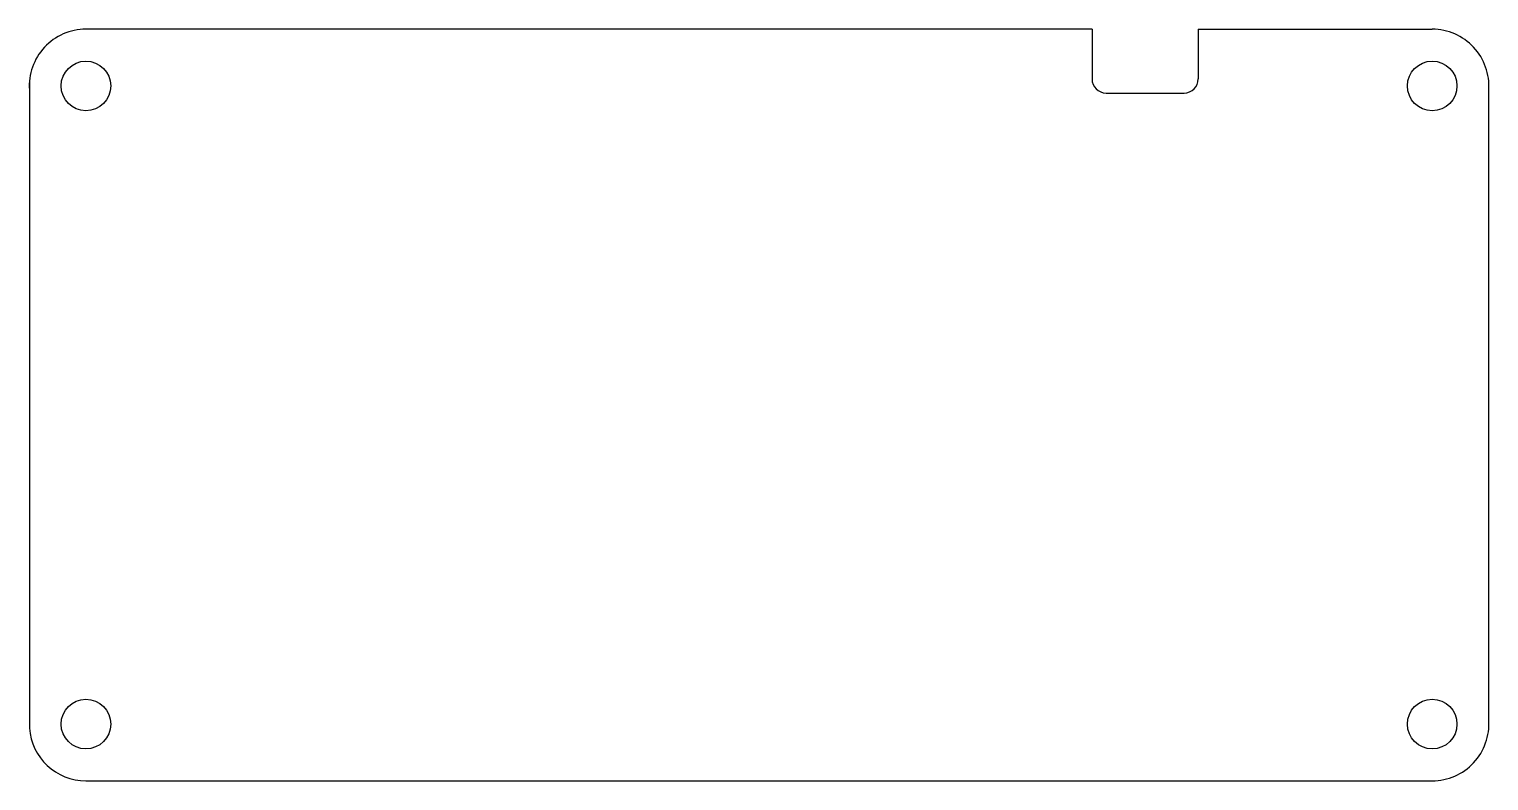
# Model space of a CAD drawing. Header units: millimetres. Extents: x 4 to 107, y 1 to 54.
import ezdxf

# ---------------------------------------------------------------- set-up
doc = ezdxf.new("R2010")
doc.units = ezdxf.units.MM

msp = doc.modelspace()

# ---------------------------------------------------------------- linework, layer by layer
for p, q in [((78.54, 54.34), (7.53, 54.34)), ((78.54, 54.34), (78.54, 50.84)), ((86.04, 54.34), (86.04, 50.84)), ((86.04, 54.34), (102.55, 54.34)), ((3.54, 50.62), (3.54, 5.06)), ((106.54, 5.06), (106.54, 50.62)), ((79.54, 49.84), (85.04, 49.84)), ((7.53, 1.34), (102.55, 1.34))]:
    msp.add_line(p, q)
for centre in [(7.53, 50.34), (102.55, 50.34), (7.53, 5.34), (102.55, 5.34)]:
    msp.add_circle(centre, 1.75)
for centre, radius, start, end in [((7.53, 50.34), 4, 90, 184.0523), ((102.55, 50.34), 4, 355.9477, 90), ((79.54, 50.84), 1, 180, 270), ((85.04, 50.84), 1, 270, 0), ((102.55, 5.34), 4, 270, 4.0523), ((7.53, 5.34), 4, 184.0523, 270)]:
    msp.add_arc(centre, radius, start, end)

doc.saveas('drawing.dxf')
